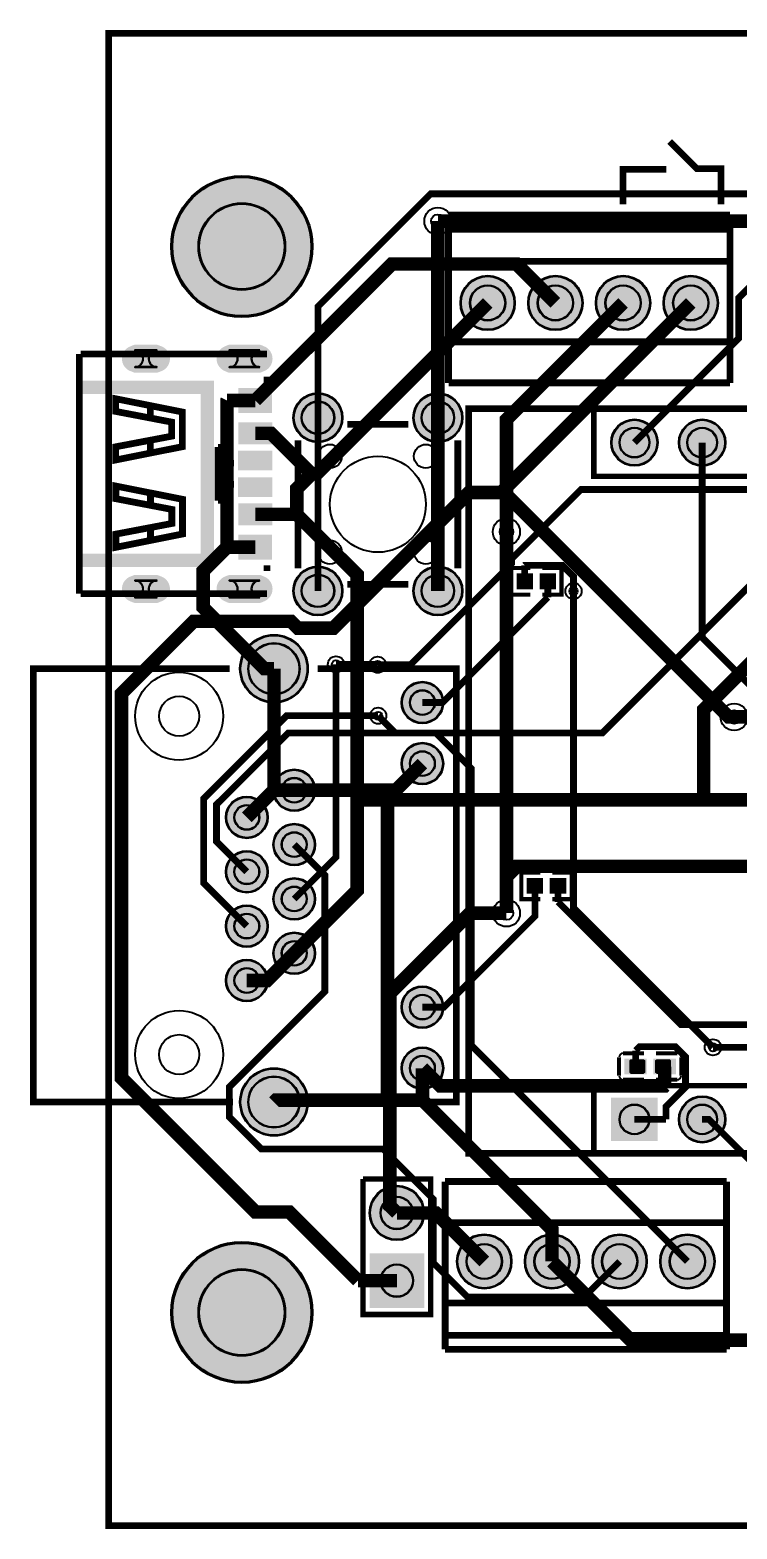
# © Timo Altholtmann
# Model space of a CAD drawing. Header units: millimetres. Extents: x -2.7 to 71.6, y -0.4 to 55.9.
# Drawn here: x -2.7 to 23.8, y -0.4 to 55.9 of the extents above; entities that cross this region are included whole.
import ezdxf

# ---------------------------------------------------------------- set-up
doc = ezdxf.new("R2010")
doc.units = ezdxf.units.MM
for name, color, linetype, true_color in [('BoardOutLine', 7, 'Continuous', 0xff00ff), ('BottomLayer', 7, 'Continuous', 0x0000ff), ('BottomSolderMaskLayer', 7, 'Continuous', 0xaa00ff), ('Document', 7, 'Continuous', 0xffffff), ('Hole', 7, 'Continuous', 0x222222), ('Multi-Layer', 7, 'Continuous', 0xc0c0c0), ('TopLayer', 7, 'Continuous', 0xff0000), ('TopPasteMaskLayer', 7, 'Continuous', 0x808080), ('TopSilkLayer', 7, 'Continuous', 0xffcc00), ('TopSolderMaskLayer', 7, 'Continuous', 0x800080)]:
    doc.layers.add(name, color=color, linetype=linetype, true_color=true_color)

msp = doc.modelspace()

# ---------------------------------------------------------------- hatches: boundary and pattern name
at = {"layer": 'BottomSolderMaskLayer'}
for points in [[(2.556, 47.747, 1), (7.858, 47.747, 1)], [(13.406, 45.631, 1), (15.456, 45.631, 1)], [(15.946, 45.631, 1), (17.996, 45.631, 1)], [(18.486, 45.631, 1), (20.536, 45.631, 1)], [(21.026, 45.631, 1), (23.076, 45.631, 1)], [(2.028, 44.063, -0.785398), (2.028, 43.012), (1.187, 43.012, -0.785398), (1.187, 44.063)], [(5.886, 44.063, -0.785398), (5.886, 43.012), (4.73, 43.012, -0.785398), (4.73, 44.063)], [(7.137, 41.325, 1), (8.988, 41.325, 1)], [(11.637, 41.325, 1), (13.488, 41.325, 1)], [(19.064, 40.391, 1), (20.814, 40.391, 1)], [(21.604, 40.391, 1), (23.354, 40.391, 1)], [(7.137, 34.825, 1), (8.988, 34.825, 1)], [(11.637, 34.825, 1), (13.488, 34.825, 1)], [(2.028, 35.423, -0.785398), (2.028, 34.372), (1.187, 34.372, -0.785398), (1.187, 35.423)], [(5.886, 35.423, -0.785398), (5.886, 34.372), (4.73, 34.372, -0.785398), (4.73, 35.423)], [(5.137, 31.904, 1), (7.687, 31.904, 1)], [(11.195, 30.634, 1), (12.769, 30.634, 1)], [(11.195, 28.344, 1), (12.769, 28.344, 1)], [(6.385, 27.344, 1), (7.959, 27.344, 1)], [(4.605, 26.324, 1), (6.179, 26.324, 1)], [(6.385, 25.305, 1), (7.959, 25.305, 1)], [(4.605, 24.284, 1), (6.179, 24.284, 1)], [(6.385, 23.264, 1), (7.959, 23.264, 1)], [(4.605, 22.244, 1), (6.179, 22.244, 1)], [(6.385, 21.225, 1), (7.959, 21.225, 1)], [(4.605, 20.204, 1), (6.179, 20.204, 1)], [(11.195, 19.204, 1), (12.769, 19.204, 1)], [(11.195, 16.914, 1), (12.769, 16.914, 1)], [(5.137, 15.644, 1), (7.687, 15.644, 1)], [(19.064, 15.804), (20.814, 15.804), (20.814, 14.178), (19.064, 14.178)], [(21.604, 14.991, 1), (23.354, 14.991, 1)], [(9.998, 11.481, 1), (12.049, 11.481, 1)], [(2.556, 7.747, 1), (7.858, 7.747, 1)], [(13.279, 9.661, 1), (15.329, 9.661, 1)], [(15.819, 9.661, 1), (17.869, 9.661, 1)], [(18.359, 9.661, 1), (20.409, 9.661, 1)], [(20.899, 9.661, 1), (22.949, 9.661, 1)], [(9.998, 7.915), (9.998, 9.966), (12.049, 9.966), (12.049, 7.915)]]:
    msp.add_hatch(color=256, dxfattribs=at).paths.add_polyline_path(points)
at = {"layer": 'Document'}
msp.add_hatch(color=256, dxfattribs=at).paths.add_polyline_path([(-0.842, 42.718), (4.158, 42.718), (4.158, 35.718), (-0.842, 35.718), (-0.842, 36.218), (3.658, 36.218), (3.658, 42.218), (-0.842, 42.218)])
at = {"layer": 'Multi-Layer'}
for points in [[(13.431, 45.631, 1), (15.431, 45.631, 1)], [(15.971, 45.631, 1), (17.971, 45.631, 1)], [(18.511, 45.631, 1), (20.511, 45.631, 1)], [(21.051, 45.631, 1), (23.051, 45.631, 1)], [(2.008, 44.037, -0.785398), (2.008, 43.037), (1.208, 43.037, -0.785398), (1.208, 44.037)], [(5.858, 44.037, -0.785398), (5.858, 43.037), (4.758, 43.037, -0.785398), (4.758, 44.037)], [(7.162, 41.325, 1), (8.962, 41.325, 1)], [(11.662, 41.325, 1), (13.462, 41.325, 1)], [(19.089, 40.391, 1), (20.789, 40.391, 1)], [(21.629, 40.391, 1), (23.329, 40.391, 1)], [(7.162, 34.825, 1), (8.962, 34.825, 1)], [(11.662, 34.825, 1), (13.462, 34.825, 1)], [(2.008, 35.398, -0.785398), (2.008, 34.398), (1.208, 34.398, -0.785398), (1.208, 35.398)], [(5.858, 35.398, -0.785398), (5.858, 34.398), (4.758, 34.398, -0.785398), (4.758, 35.398)], [(5.162, 31.904, 1), (7.662, 31.904, 1)], [(11.22, 30.634, 1), (12.744, 30.634, 1)], [(11.22, 28.344, 1), (12.744, 28.344, 1)], [(6.41, 27.344, 1), (7.934, 27.344, 1)], [(4.63, 26.324, 1), (6.154, 26.324, 1)], [(6.41, 25.305, 1), (7.934, 25.305, 1)], [(4.63, 24.284, 1), (6.154, 24.284, 1)], [(6.41, 23.264, 1), (7.934, 23.264, 1)], [(4.63, 22.244, 1), (6.154, 22.244, 1)], [(6.41, 21.225, 1), (7.934, 21.225, 1)], [(4.63, 20.204, 1), (6.154, 20.204, 1)], [(11.22, 19.204, 1), (12.744, 19.204, 1)], [(11.22, 16.914, 1), (12.744, 16.914, 1)], [(5.162, 15.644, 1), (7.662, 15.644, 1)], [(19.089, 15.779), (20.789, 15.779), (20.789, 14.204), (19.089, 14.204)], [(21.629, 14.991, 1), (23.329, 14.991, 1)], [(10.024, 11.481, 1), (12.024, 11.481, 1)], [(13.304, 9.661, 1), (15.304, 9.661, 1)], [(15.844, 9.661, 1), (17.844, 9.661, 1)], [(18.384, 9.661, 1), (20.384, 9.661, 1)], [(20.924, 9.661, 1), (22.924, 9.661, 1)], [(10.024, 7.941), (10.024, 9.941), (12.024, 9.941), (12.024, 7.941)]]:
    msp.add_hatch(color=256, dxfattribs=at).paths.add_polyline_path(points)
at = {"layer": 'TopLayer'}
for points in [[(6.308, 42.418), (6.308, 41.518), (5.108, 41.518), (5.108, 42.418)], [(6.308, 41.138), (6.308, 40.338), (5.108, 40.338), (5.108, 41.138)], [(6.308, 40.068), (6.308, 39.368), (5.108, 39.368), (5.108, 40.068)], [(6.308, 39.068), (6.308, 38.368), (5.108, 38.368), (5.108, 39.068)], [(6.308, 38.098), (6.308, 37.298), (5.108, 37.298), (5.108, 38.098)], [(6.308, 36.918), (6.308, 36.018), (5.108, 36.018), (5.108, 36.918)], [(16.106, 34.914), (16.106, 35.454), (15.54, 35.454), (15.54, 34.914)], [(16.406, 34.914), (16.406, 35.454), (16.972, 35.454), (16.972, 34.914)], [(16.487, 23.484), (16.487, 24.024), (15.921, 24.024), (15.921, 23.484)], [(16.787, 23.484), (16.787, 24.024), (17.353, 24.024), (17.353, 23.484)], [(20.377, 16.706), (20.377, 17.246), (19.587, 17.246), (19.587, 16.706)], [(20.677, 16.706), (20.677, 17.246), (21.467, 17.246), (21.467, 16.706)]]:
    msp.add_hatch(color=256, dxfattribs=at).paths.add_polyline_path(points)
at = {"layer": 'TopPasteMaskLayer'}
for points in [[(0.708, 43.55), (0.709, 43.575), (0.711, 43.6), (0.715, 43.624), (0.72, 43.649), (0.726, 43.673), (0.734, 43.697), (0.742, 43.72), (0.752, 43.743), (0.763, 43.766), (0.775, 43.788), (0.788, 43.809), (0.802, 43.829), (0.817, 43.849), (0.833, 43.868), (0.85, 43.887), (0.867, 43.904), (0.886, 43.921), (0.906, 43.936), (0.926, 43.951), (0.947, 43.964), (0.968, 43.977), (0.991, 43.988), (1.013, 43.998), (1.037, 44.007), (1.06, 44.015), (1.084, 44.022), (1.108, 44.028), (1.133, 44.032), (1.158, 44.035), (1.183, 44.037), (1.208, 44.038), (2.008, 44.038), (2.032, 44.037), (2.057, 44.035), (2.082, 44.032), (2.107, 44.028), (2.131, 44.022), (2.155, 44.015), (2.179, 44.007), (2.202, 43.998), (2.225, 43.988), (2.247, 43.977), (2.268, 43.964), (2.289, 43.951), (2.309, 43.936), (2.329, 43.921), (2.348, 43.904), (2.366, 43.887), (2.382, 43.868), (2.398, 43.849), (2.414, 43.829), (2.428, 43.809), (2.441, 43.788), (2.453, 43.766), (2.463, 43.743), (2.473, 43.72), (2.482, 43.697), (2.489, 43.673), (2.495, 43.649), (2.5, 43.624), (2.504, 43.6), (2.506, 43.575), (2.507, 43.55), (2.507, 43.525), (2.506, 43.5), (2.504, 43.475), (2.5, 43.451), (2.495, 43.426), (2.489, 43.402), (2.482, 43.378), (2.473, 43.355), (2.463, 43.332), (2.453, 43.309), (2.441, 43.288), (2.428, 43.266), (2.414, 43.246), (2.398, 43.226), (2.382, 43.207), (2.366, 43.188), (2.348, 43.171), (2.329, 43.155), (2.309, 43.139), (2.289, 43.124), (2.268, 43.111), (2.247, 43.098), (2.225, 43.087), (2.202, 43.077), (2.179, 43.068), (2.155, 43.06), (2.131, 43.053), (2.107, 43.047), (2.082, 43.043), (2.057, 43.04), (2.032, 43.038), (2.008, 43.038), (1.208, 43.038), (1.183, 43.038), (1.158, 43.04), (1.133, 43.043), (1.108, 43.047), (1.084, 43.053), (1.06, 43.06), (1.037, 43.068), (1.013, 43.077), (0.991, 43.087), (0.968, 43.098), (0.947, 43.111), (0.926, 43.124), (0.906, 43.139), (0.886, 43.155), (0.867, 43.171), (0.85, 43.188), (0.833, 43.207), (0.817, 43.226), (0.802, 43.246), (0.788, 43.266), (0.775, 43.288), (0.763, 43.309), (0.752, 43.332), (0.742, 43.355), (0.734, 43.378), (0.726, 43.402), (0.72, 43.426), (0.715, 43.451), (0.711, 43.475), (0.709, 43.5), (0.708, 43.525)], [(4.258, 43.55), (4.259, 43.575), (4.261, 43.6), (4.265, 43.624), (4.27, 43.649), (4.276, 43.673), (4.284, 43.697), (4.292, 43.72), (4.302, 43.743), (4.313, 43.766), (4.325, 43.788), (4.338, 43.809), (4.352, 43.829), (4.367, 43.849), (4.383, 43.868), (4.4, 43.887), (4.418, 43.904), (4.436, 43.921), (4.456, 43.936), (4.476, 43.951), (4.497, 43.964), (4.518, 43.977), (4.541, 43.988), (4.563, 43.998), (4.587, 44.007), (4.61, 44.015), (4.634, 44.022), (4.658, 44.028), (4.683, 44.032), (4.708, 44.035), (4.733, 44.037), (4.758, 44.038), (5.858, 44.038), (5.883, 44.037), (5.907, 44.035), (5.932, 44.032), (5.957, 44.028), (5.981, 44.022), (6.005, 44.015), (6.029, 44.007), (6.052, 43.998), (6.075, 43.988), (6.097, 43.977), (6.118, 43.964), (6.139, 43.951), (6.16, 43.936), (6.179, 43.921), (6.198, 43.904), (6.216, 43.887), (6.232, 43.868), (6.249, 43.849), (6.264, 43.829), (6.278, 43.809), (6.291, 43.788), (6.303, 43.766), (6.313, 43.743), (6.323, 43.72), (6.332, 43.697), (6.339, 43.673), (6.345, 43.649), (6.35, 43.624), (6.354, 43.6), (6.356, 43.575), (6.357, 43.55), (6.357, 43.525), (6.356, 43.5), (6.354, 43.475), (6.35, 43.451), (6.345, 43.426), (6.339, 43.402), (6.332, 43.378), (6.323, 43.355), (6.313, 43.332), (6.303, 43.309), (6.291, 43.288), (6.278, 43.266), (6.264, 43.246), (6.249, 43.226), (6.232, 43.207), (6.216, 43.188), (6.198, 43.171), (6.179, 43.155), (6.16, 43.139), (6.139, 43.124), (6.118, 43.111), (6.097, 43.098), (6.075, 43.087), (6.052, 43.077), (6.029, 43.068), (6.005, 43.06), (5.981, 43.053), (5.957, 43.047), (5.932, 43.043), (5.907, 43.04), (5.883, 43.038), (5.858, 43.038), (4.758, 43.038), (4.733, 43.038), (4.708, 43.04), (4.683, 43.043), (4.658, 43.047), (4.634, 43.053), (4.61, 43.06), (4.587, 43.068), (4.563, 43.077), (4.541, 43.087), (4.518, 43.098), (4.497, 43.111), (4.476, 43.124), (4.456, 43.139), (4.436, 43.155), (4.418, 43.171), (4.4, 43.188), (4.383, 43.207), (4.367, 43.226), (4.352, 43.246), (4.338, 43.266), (4.325, 43.288), (4.313, 43.309), (4.302, 43.332), (4.292, 43.355), (4.284, 43.378), (4.276, 43.402), (4.27, 43.426), (4.265, 43.451), (4.261, 43.475), (4.259, 43.5), (4.258, 43.525)], [(6.308, 42.418), (6.308, 41.518), (5.108, 41.518), (5.108, 42.418)], [(6.308, 41.138), (6.308, 40.338), (5.108, 40.338), (5.108, 41.138)], [(6.308, 40.068), (6.308, 39.368), (5.108, 39.368), (5.108, 40.068)], [(6.308, 39.068), (6.308, 38.368), (5.108, 38.368), (5.108, 39.068)], [(6.308, 38.098), (6.308, 37.298), (5.108, 37.298), (5.108, 38.098)], [(6.308, 36.918), (6.308, 36.018), (5.108, 36.018), (5.108, 36.918)], [(16.121, 34.954), (16.121, 35.414), (16.081, 35.454), (15.58, 35.454), (15.54, 35.414), (15.54, 34.954), (15.58, 34.914), (16.081, 34.914)], [(16.391, 34.954), (16.391, 35.414), (16.431, 35.454), (16.932, 35.454), (16.972, 35.414), (16.972, 34.954), (16.932, 34.914), (16.431, 34.914)], [(0.708, 34.91), (0.709, 34.935), (0.711, 34.96), (0.715, 34.985), (0.72, 35.009), (0.726, 35.033), (0.734, 35.057), (0.742, 35.08), (0.752, 35.103), (0.763, 35.126), (0.775, 35.148), (0.788, 35.169), (0.802, 35.19), (0.817, 35.209), (0.833, 35.229), (0.85, 35.247), (0.867, 35.264), (0.886, 35.281), (0.906, 35.296), (0.926, 35.311), (0.947, 35.324), (0.968, 35.337), (0.991, 35.348), (1.013, 35.358), (1.037, 35.368), (1.06, 35.376), (1.084, 35.382), (1.108, 35.388), (1.133, 35.392), (1.158, 35.395), (1.183, 35.397), (1.208, 35.398), (2.008, 35.398), (2.032, 35.397), (2.057, 35.395), (2.082, 35.392), (2.107, 35.388), (2.131, 35.382), (2.155, 35.376), (2.179, 35.368), (2.202, 35.358), (2.225, 35.348), (2.247, 35.337), (2.268, 35.324), (2.289, 35.311), (2.309, 35.296), (2.329, 35.281), (2.348, 35.264), (2.366, 35.247), (2.382, 35.229), (2.398, 35.209), (2.414, 35.19), (2.428, 35.169), (2.441, 35.148), (2.453, 35.126), (2.463, 35.103), (2.473, 35.08), (2.482, 35.057), (2.489, 35.033), (2.495, 35.009), (2.5, 34.985), (2.504, 34.96), (2.506, 34.935), (2.507, 34.91), (2.507, 34.885), (2.506, 34.86), (2.504, 34.836), (2.5, 34.811), (2.495, 34.786), (2.489, 34.762), (2.482, 34.739), (2.473, 34.715), (2.463, 34.692), (2.453, 34.67), (2.441, 34.648), (2.428, 34.626), (2.414, 34.606), (2.398, 34.586), (2.382, 34.567), (2.366, 34.549), (2.348, 34.531), (2.329, 34.515), (2.309, 34.499), (2.289, 34.485), (2.268, 34.471), (2.247, 34.459), (2.225, 34.447), (2.202, 34.437), (2.179, 34.428), (2.155, 34.42), (2.131, 34.413), (2.107, 34.408), (2.082, 34.403), (2.057, 34.4), (2.032, 34.398), (2.008, 34.398), (1.208, 34.398), (1.183, 34.398), (1.158, 34.4), (1.133, 34.403), (1.108, 34.408), (1.084, 34.413), (1.06, 34.42), (1.037, 34.428), (1.013, 34.437), (0.991, 34.447), (0.968, 34.459), (0.947, 34.471), (0.926, 34.485), (0.906, 34.499), (0.886, 34.515), (0.867, 34.531), (0.85, 34.549), (0.833, 34.567), (0.817, 34.586), (0.802, 34.606), (0.788, 34.626), (0.775, 34.648), (0.763, 34.67), (0.752, 34.692), (0.742, 34.715), (0.734, 34.739), (0.726, 34.762), (0.72, 34.786), (0.715, 34.811), (0.711, 34.836), (0.709, 34.86), (0.708, 34.885)], [(4.258, 34.91), (4.259, 34.935), (4.261, 34.96), (4.265, 34.985), (4.27, 35.009), (4.276, 35.033), (4.284, 35.057), (4.292, 35.08), (4.302, 35.103), (4.313, 35.126), (4.325, 35.148), (4.338, 35.169), (4.352, 35.19), (4.367, 35.209), (4.383, 35.229), (4.4, 35.247), (4.418, 35.264), (4.436, 35.281), (4.456, 35.296), (4.476, 35.311), (4.497, 35.324), (4.518, 35.337), (4.541, 35.348), (4.563, 35.358), (4.587, 35.368), (4.61, 35.376), (4.634, 35.382), (4.658, 35.388), (4.683, 35.392), (4.708, 35.395), (4.733, 35.397), (4.758, 35.398), (5.858, 35.398), (5.883, 35.397), (5.907, 35.395), (5.932, 35.392), (5.957, 35.388), (5.981, 35.382), (6.005, 35.376), (6.029, 35.368), (6.052, 35.358), (6.075, 35.348), (6.097, 35.337), (6.118, 35.324), (6.139, 35.311), (6.16, 35.296), (6.179, 35.281), (6.198, 35.264), (6.216, 35.247), (6.232, 35.229), (6.249, 35.209), (6.264, 35.19), (6.278, 35.169), (6.291, 35.148), (6.303, 35.126), (6.313, 35.103), (6.323, 35.08), (6.332, 35.057), (6.339, 35.033), (6.345, 35.009), (6.35, 34.985), (6.354, 34.96), (6.356, 34.935), (6.357, 34.91), (6.357, 34.885), (6.356, 34.86), (6.354, 34.836), (6.35, 34.811), (6.345, 34.787), (6.339, 34.762), (6.332, 34.739), (6.323, 34.715), (6.313, 34.692), (6.303, 34.67), (6.291, 34.648), (6.278, 34.626), (6.264, 34.606), (6.249, 34.586), (6.232, 34.567), (6.216, 34.549), (6.198, 34.531), (6.179, 34.515), (6.16, 34.499), (6.139, 34.485), (6.118, 34.471), (6.097, 34.459), (6.075, 34.447), (6.052, 34.437), (6.029, 34.428), (6.005, 34.42), (5.981, 34.413), (5.957, 34.408), (5.932, 34.403), (5.907, 34.4), (5.883, 34.398), (5.858, 34.398), (4.758, 34.398), (4.733, 34.398), (4.708, 34.4), (4.683, 34.403), (4.658, 34.408), (4.634, 34.413), (4.61, 34.42), (4.587, 34.428), (4.563, 34.437), (4.541, 34.447), (4.518, 34.459), (4.497, 34.471), (4.476, 34.485), (4.456, 34.499), (4.436, 34.515), (4.418, 34.531), (4.4, 34.549), (4.383, 34.567), (4.367, 34.586), (4.352, 34.606), (4.338, 34.626), (4.325, 34.648), (4.313, 34.67), (4.302, 34.692), (4.292, 34.715), (4.284, 34.739), (4.276, 34.762), (4.27, 34.787), (4.265, 34.811), (4.261, 34.836), (4.259, 34.86), (4.258, 34.885)], [(16.502, 23.524), (16.502, 23.984), (16.462, 24.024), (15.961, 24.024), (15.921, 23.984), (15.921, 23.524), (15.961, 23.484), (16.462, 23.484)], [(16.772, 23.524), (16.772, 23.984), (16.812, 24.024), (17.313, 24.024), (17.353, 23.984), (17.353, 23.524), (17.313, 23.484), (16.812, 23.484)], [(20.347, 17.201), (20.347, 16.751), (20.277, 16.701), (19.797, 16.701), (19.747, 16.751), (19.747, 17.201), (19.797, 17.251), (20.277, 17.251)], [(21.307, 17.201), (21.307, 16.751), (21.257, 16.701), (20.777, 16.701), (20.707, 16.751), (20.707, 17.201), (20.777, 17.251), (21.257, 17.251)]]:
    msp.add_hatch(color=256, dxfattribs=at).paths.add_polyline_path(points)
at = {"layer": 'TopSolderMaskLayer'}
for points in [[(2.556, 47.747, 1), (7.858, 47.747, 1)], [(13.406, 45.631, 1), (15.456, 45.631, 1)], [(15.946, 45.631, 1), (17.996, 45.631, 1)], [(18.486, 45.631, 1), (20.536, 45.631, 1)], [(21.026, 45.631, 1), (23.076, 45.631, 1)], [(2.028, 44.063, -0.785398), (2.028, 43.012), (1.187, 43.012, -0.785398), (1.187, 44.063)], [(5.886, 44.063, -0.785398), (5.886, 43.012), (4.73, 43.012, -0.785398), (4.73, 44.063)], [(6.341, 42.437), (6.341, 41.499), (5.074, 41.499), (5.074, 42.437)], [(7.137, 41.325, 1), (8.988, 41.325, 1)], [(11.637, 41.325, 1), (13.488, 41.325, 1)], [(6.346, 41.155), (6.346, 40.321), (5.069, 40.321), (5.069, 41.155)], [(19.064, 40.391, 1), (20.814, 40.391, 1)], [(21.604, 40.391, 1), (23.354, 40.391, 1)], [(6.351, 40.083), (6.351, 39.353), (5.064, 39.353), (5.064, 40.083)], [(6.351, 39.083), (6.351, 38.353), (5.064, 38.353), (5.064, 39.083)], [(6.346, 38.115), (6.346, 37.281), (5.069, 37.281), (5.069, 38.115)], [(6.341, 36.937), (6.341, 35.999), (5.074, 35.999), (5.074, 36.937)], [(7.137, 34.825, 1), (8.988, 34.825, 1)], [(11.637, 34.825, 1), (13.488, 34.825, 1)], [(16.131, 34.889), (16.131, 35.48), (15.515, 35.48), (15.515, 34.889)], [(16.381, 34.889), (16.381, 35.48), (16.997, 35.48), (16.997, 34.889)], [(2.028, 35.423, -0.785398), (2.028, 34.372), (1.187, 34.372, -0.785398), (1.187, 35.423)], [(5.886, 35.423, -0.785398), (5.886, 34.372), (4.73, 34.372, -0.785398), (4.73, 35.423)], [(5.137, 31.904, 1), (7.687, 31.904, 1)], [(11.195, 30.634, 1), (12.769, 30.634, 1)], [(11.195, 28.344, 1), (12.769, 28.344, 1)], [(6.385, 27.344, 1), (7.959, 27.344, 1)], [(4.605, 26.324, 1), (6.179, 26.324, 1)], [(6.385, 25.305, 1), (7.959, 25.305, 1)], [(4.605, 24.284, 1), (6.179, 24.284, 1)], [(6.385, 23.264, 1), (7.959, 23.264, 1)], [(16.512, 23.459), (16.512, 24.05), (15.896, 24.05), (15.896, 23.459)], [(16.762, 23.459), (16.762, 24.05), (17.378, 24.05), (17.378, 23.459)], [(4.605, 22.244, 1), (6.179, 22.244, 1)], [(6.385, 21.225, 1), (7.959, 21.225, 1)], [(4.605, 20.204, 1), (6.179, 20.204, 1)], [(11.195, 19.204, 1), (12.769, 19.204, 1)], [(11.195, 16.914, 1), (12.769, 16.914, 1)], [(5.137, 15.644, 1), (7.687, 15.644, 1)], [(20.402, 16.681), (20.402, 17.272), (19.562, 17.272), (19.562, 16.681)], [(20.652, 16.681), (20.652, 17.272), (21.493, 17.272), (21.493, 16.681)], [(19.064, 15.804), (20.814, 15.804), (20.814, 14.178), (19.064, 14.178)], [(21.604, 14.991, 1), (23.354, 14.991, 1)], [(9.998, 11.481, 1), (12.049, 11.481, 1)], [(2.556, 7.747, 1), (7.858, 7.747, 1)], [(13.279, 9.661, 1), (15.329, 9.661, 1)], [(15.819, 9.661, 1), (17.869, 9.661, 1)], [(18.359, 9.661, 1), (20.409, 9.661, 1)], [(20.899, 9.661, 1), (22.949, 9.661, 1)], [(9.998, 7.915), (9.998, 9.966), (12.049, 9.966), (12.049, 7.915)]]:
    msp.add_hatch(color=256, dxfattribs=at).paths.add_polyline_path(points)

# ---------------------------------------------------------------- linework, layer by layer
at = {"layer": 'BoardOutLine', "const_width": 0.254}
msp.add_lwpolyline([(0.207, 55.747), (0.207, -0.253), (65.207, -0.253), (65.207, 55.747), (0.207, 55.747)], close=True, dxfattribs=at)
at = {"layer": 'BottomLayer'}
for points, const_width in [([(47.879, 40.391), (46.245, 42.025), (46.245, 45.764), (42.284, 49.725), (12.293, 49.725), (8.062, 45.494), (8.062, 41.325)], 0.254), ([(12.562, 41.325), (12.562, 48.701)], 0.508), ([(22.051, 45.631), (15.052, 38.632), (15.052, 38.517)], 0.508), ([(8.062, 34.825), (8.062, 41.325)], 0.254), ([(22.479, 40.391), (22.479, 33.079), (38.989, 16.569), (38.989, 14.432), (40.108, 13.313), (42.674, 13.313), (45.838, 10.149), (45.838, 6.822), (47.404, 5.256), (51.586, 5.256), (53.036, 6.706)], 0.254), ([(15.052, 38.517), (13.728, 38.517), (8.636, 33.425), (7.308, 33.425), (7.052, 33.681), (3.399, 33.681), (0.691, 30.973), (0.691, 16.544), (5.719, 11.517), (6.99, 11.517), (9.566, 8.941)], 0.508), ([(15.052, 38.517), (23.473, 30.095), (23.678, 30.095)], 0.508), ([(15.135, 22.733), (15.135, 37.043)], 0.508), ([(22.883, 17.696), (17.652, 22.927), (17.652, 34.815)], 0.254), ([(8.739, 32.067), (10.287, 32.067), (10.302, 32.052)], 0.254), ([(5.392, 22.244), (3.776, 23.86), (3.776, 27.032), (6.883, 30.139), (10.32, 30.139)], 0.254), ([(5.392, 24.285), (4.254, 25.422), (4.254, 26.803), (6.941, 29.489), (12.49, 29.489), (13.815, 28.164), (13.815, 17.77), (21.924, 9.661)], 0.254), ([(10.674, 27.344), (10.982, 27.344), (11.982, 28.344)], 0.508), ([(7.172, 27.344), (10.674, 27.344)], 0.508), ([(10.674, 15.715), (10.674, 27.344)], 0.508), ([(19.384, 9.661), (18.043, 8.32), (13.682, 8.32), (12.387, 9.615), (12.387, 12.004), (10.509, 13.882), (5.935, 13.882), (4.735, 15.082), (4.735, 16.204), (8.32, 19.789), (8.32, 24.157), (7.172, 25.305)], 0.254), ([(11.982, 15.715), (11.982, 16.914)], 0.508), ([(10.674, 15.715), (6.483, 15.715), (6.412, 15.644)], 0.508), ([(11.982, 15.715), (10.674, 15.715)], 0.508), ([(16.844, 9.661), (16.844, 10.853), (11.982, 15.715)], 0.508), ([(28.062, 9.661), (22.732, 14.991), (22.479, 14.991)], 0.254), ([(11.024, 8.941), (9.566, 8.941)], 0.508)]:
    msp.add_lwpolyline(points, dxfattribs=dict(at, const_width=const_width))
at = {"layer": 'BottomSolderMaskLayer'}
for points in [[(2.028, 43.853), (1.187, 43.853)], [(5.886, 43.853), (4.73, 43.853)], [(2.028, 43.222), (1.187, 43.222)], [(5.886, 43.222), (4.73, 43.222)], [(2.028, 35.213), (1.187, 35.213)], [(5.886, 35.213), (4.73, 35.213)], [(2.028, 34.583), (1.187, 34.583)], [(5.886, 34.583), (4.73, 34.583)]]:
    msp.add_lwpolyline(points, close=True, dxfattribs=at)
for centre, radius in [((5.207, 47.747), 2.651), ((5.206, 47.747), 1.631), ((14.431, 45.631), 1.025), ((14.431, 45.631), 0.667), ((16.971, 45.631), 1.025), ((16.971, 45.631), 0.667), ((19.511, 45.631), 1.025), ((19.511, 45.631), 0.667), ((22.051, 45.631), 1.025), ((22.051, 45.631), 0.667), ((8.062, 41.325), 0.925), ((12.562, 41.325), 0.925), ((8.062, 41.325), 0.617), ((12.562, 41.325), 0.617), ((19.939, 40.391), 0.875), ((22.479, 40.391), 0.875), ((19.939, 40.391), 0.566), ((22.479, 40.391), 0.566), ((8.062, 34.825), 0.925), ((8.062, 34.825), 0.617), ((12.562, 34.825), 0.925), ((12.562, 34.825), 0.617), ((6.412, 31.904), 1.275), ((6.412, 31.904), 0.969), ((11.982, 30.634), 0.787), ((11.982, 30.634), 0.472), ((11.982, 28.344), 0.787), ((11.982, 28.344), 0.472), ((7.172, 27.344), 0.787), ((7.172, 27.344), 0.472), ((5.392, 26.324), 0.787), ((5.392, 26.324), 0.472), ((7.172, 25.305), 0.787), ((7.172, 25.304), 0.472), ((5.392, 24.284), 0.787), ((5.392, 24.284), 0.472), ((7.172, 23.264), 0.787), ((7.172, 23.264), 0.472), ((5.392, 22.244), 0.787), ((5.392, 22.244), 0.472), ((7.172, 21.225), 0.787), ((7.172, 21.224), 0.472), ((5.392, 20.204), 0.787), ((5.392, 20.204), 0.472), ((11.982, 19.204), 0.787), ((11.982, 19.204), 0.472), ((11.982, 16.914), 0.787), ((6.412, 15.644), 1.275), ((11.982, 16.914), 0.472), ((6.412, 15.644), 0.969), ((22.479, 14.991), 0.875), ((19.939, 14.991), 0.566), ((22.479, 14.991), 0.566), ((11.024, 11.481), 1.025), ((11.024, 11.481), 0.615), ((5.207, 7.747), 2.651), ((14.304, 9.661), 1.025), ((14.304, 9.661), 0.667), ((16.844, 9.661), 1.025), ((16.844, 9.661), 0.667), ((19.384, 9.661), 1.025), ((19.384, 9.661), 0.667), ((21.924, 9.661), 1.025), ((21.924, 9.661), 0.667), ((5.206, 7.747), 1.631), ((11.024, 8.941), 0.615)]:
    msp.add_circle(centre, radius, dxfattribs=at)
for centre, start, end in [((1.187, 43.538), 270, 450), ((2.028, 43.538), 450, 270), ((4.73, 43.538), 270, 450), ((5.886, 43.538), 450, 270), ((1.187, 34.898), 270, 450), ((2.028, 34.898), 450, 270), ((4.73, 34.898), 270, 450), ((5.886, 34.898), 450, 270)]:
    msp.add_arc(centre, 0.315, start, end, dxfattribs=at)
at = {"layer": 'Document'}
for centre in [(2.852, 30.124), (2.852, 17.424)]:
    msp.add_circle(centre, 0.75, dxfattribs=at)
at = {"layer": 'Hole'}
for centre, radius in [((12.562, 48.701), 0.254), ((15.135, 37.043), 0.254), ((17.652, 34.815), 0.153), ((8.739, 32.067), 0.153), ((10.302, 32.052), 0.153), ((10.32, 30.139), 0.153), ((23.678, 30.095), 0.254), ((15.135, 22.733), 0.254), ((22.883, 17.696), 0.153)]:
    msp.add_circle(centre, radius, dxfattribs=at)
at = {"layer": 'Multi-Layer'}
for points in [[(2.008, 43.838), (1.208, 43.838)], [(5.858, 43.838), (4.758, 43.838)], [(2.008, 43.238), (1.208, 43.238)], [(5.858, 43.238), (4.758, 43.238)], [(2.008, 35.198), (1.208, 35.198)], [(5.858, 35.198), (4.758, 35.198)], [(2.008, 34.598), (1.208, 34.598)], [(5.858, 34.598), (4.758, 34.598)]]:
    msp.add_lwpolyline(points, close=True, dxfattribs=at)
for centre, radius in [((5.207, 47.747), 2.6), ((5.206, 47.747), 1.6), ((12.562, 48.701), 0.508), ((14.431, 45.631), 1), ((14.431, 45.631), 0.65), ((16.971, 45.631), 1), ((16.971, 45.631), 0.65), ((19.511, 45.631), 1), ((19.511, 45.631), 0.65), ((22.051, 45.631), 1), ((22.051, 45.631), 0.65), ((8.062, 41.325), 0.9), ((12.562, 41.325), 0.9), ((8.062, 41.325), 0.6), ((12.562, 41.325), 0.6), ((19.939, 40.391), 0.85), ((22.479, 40.391), 0.85), ((19.939, 40.391), 0.55), ((22.479, 40.391), 0.55), ((15.135, 37.043), 0.508), ((8.062, 34.825), 0.9), ((12.562, 34.825), 0.9), ((8.062, 34.825), 0.6), ((12.562, 34.825), 0.6), ((17.652, 34.815), 0.305), ((6.412, 31.904), 1.25), ((6.412, 31.904), 0.95), ((8.739, 32.067), 0.305), ((10.302, 32.052), 0.305), ((2.852, 30.124), 1.65), ((11.982, 30.634), 0.762), ((11.982, 30.634), 0.457), ((10.32, 30.139), 0.305), ((23.678, 30.095), 0.508), ((11.982, 28.344), 0.762), ((11.982, 28.344), 0.457), ((7.172, 27.344), 0.762), ((7.172, 27.344), 0.457), ((5.392, 26.324), 0.762), ((5.392, 26.324), 0.457), ((7.172, 25.305), 0.762), ((7.172, 25.304), 0.457), ((5.392, 24.284), 0.762), ((5.392, 24.284), 0.457), ((7.172, 23.264), 0.762), ((7.172, 23.264), 0.457), ((15.135, 22.733), 0.508), ((5.392, 22.244), 0.762), ((5.392, 22.244), 0.457), ((7.172, 21.225), 0.762), ((7.172, 21.224), 0.457), ((5.392, 20.204), 0.762), ((5.392, 20.204), 0.457), ((11.982, 19.204), 0.762), ((11.982, 19.204), 0.457), ((2.852, 17.424), 1.65), ((11.982, 16.914), 0.762), ((22.883, 17.696), 0.305), ((6.412, 15.644), 1.25), ((11.982, 16.914), 0.457), ((6.412, 15.644), 0.95), ((22.479, 14.991), 0.85), ((19.939, 14.991), 0.55), ((22.479, 14.991), 0.55), ((11.024, 11.481), 1), ((11.024, 11.481), 0.6), ((5.207, 7.747), 2.6), ((14.304, 9.661), 1), ((14.304, 9.661), 0.65), ((16.844, 9.661), 1), ((16.844, 9.661), 0.65), ((19.384, 9.661), 1), ((19.384, 9.661), 0.65), ((21.924, 9.661), 1), ((21.924, 9.661), 0.65), ((5.206, 7.747), 1.6), ((11.024, 8.941), 0.6)]:
    msp.add_circle(centre, radius, dxfattribs=at)
for centre, start, end in [((1.208, 43.538), 270, 450), ((2.008, 43.538), 450, 270), ((4.758, 43.538), 270, 450), ((5.858, 43.538), 450, 270), ((1.208, 34.898), 270, 450), ((2.008, 34.898), 450, 270), ((4.758, 34.898), 270, 450), ((5.858, 34.898), 450, 270)]:
    msp.add_arc(centre, 0.3, start, end, dxfattribs=at)
at = {"layer": 'TopLayer'}
for points, const_width in [([(53.124, 45.678), (50.101, 48.701), (12.562, 48.701)], 0.508), ([(16.971, 45.631), (15.512, 47.09), (10.83, 47.09), (5.708, 41.968)], 0.508), ([(36.825, 45.678), (35.478, 47.025), (25.054, 47.025), (23.853, 45.824), (23.853, 44.305), (19.939, 40.391)], 0.254), ([(14.431, 45.631), (8.015, 39.215), (7.825, 39.215)], 0.508), ([(19.511, 45.631), (15.135, 41.255), (15.135, 37.043)], 0.508), ([(4.65, 41.968), (4.649, 41.966), (4.649, 36.469), (4.65, 36.468)], 0.508), ([(5.708, 41.968), (4.65, 41.968)], 0.508), ([(12.562, 34.825), (12.562, 41.325)], 0.508), ([(7.825, 39.215), (6.303, 40.738), (5.708, 40.738)], 0.508), ([(10.302, 32.052), (11.531, 32.052), (15.332, 35.853), (15.332, 36.029), (17.933, 38.629), (38.497, 38.629), (40.259, 40.391)], 0.254), ([(42.799, 40.391), (40.322, 37.914), (27.157, 37.914), (18.732, 29.489), (10.969, 29.489), (10.32, 30.139)], 0.254), ([(7.266, 37.698), (7.266, 38.656), (7.825, 39.215)], 0.508), ([(7.266, 37.698), (5.708, 37.698)], 0.508), ([(9.536, 26.987), (9.536, 35.429), (7.266, 37.698)], 0.508), ([(6.412, 31.905), (6.054, 31.905), (3.757, 34.201), (3.757, 35.575), (4.65, 36.468)], 0.508), ([(5.708, 36.468), (4.65, 36.468)], 0.508), ([(15.823, 35.785), (15.824, 35.786), (17.23, 35.786), (17.652, 35.364), (17.652, 34.815)], 0.254), ([(15.823, 35.184), (15.823, 35.785)], 0.254), ([(16.689, 35.184), (16.689, 34.584)], 0.254), ([(11.982, 30.635), (12.74, 30.635), (16.689, 34.584)], 0.254), ([(22.536, 26.987), (22.536, 30.365), (26.527, 34.356), (45.872, 34.356)], 0.508), ([(6.412, 27.344), (6.412, 31.905)], 0.508), ([(7.172, 23.264), (8.739, 24.831), (8.739, 32.067)], 0.254), ([(44.415, 29.957), (44.277, 30.095), (23.678, 30.095)], 0.508), ([(5.392, 26.324), (6.412, 27.344)], 0.508), ([(6.412, 27.344), (7.172, 27.344)], 0.508), ([(7.172, 21.225), (9.536, 23.588), (9.536, 26.987)], 0.508), ([(9.536, 26.987), (22.536, 26.987)], 0.508), ([(22.536, 26.987), (44.386, 26.987), (50.022, 21.35), (50.246, 21.35)], 0.508), ([(15.135, 22.733), (15.135, 24.1), (15.522, 24.487), (39.355, 24.487), (42.24, 21.602)], 0.508), ([(16.204, 23.754), (16.204, 23.154)], 0.254), ([(17.07, 23.754), (17.07, 23.154)], 0.254), ([(11.982, 19.204), (12.794, 19.204), (16.204, 22.615), (16.204, 23.154)], 0.254), ([(50.419, 14.991), (46.861, 18.549), (21.675, 18.549), (17.07, 23.154)], 0.254), ([(11.024, 11.481), (10.759, 11.745), (10.759, 19.724), (13.768, 22.733), (15.135, 22.733)], 0.508), ([(5.392, 20.204), (6.152, 20.204), (7.172, 21.225)], 0.508), ([(21.12, 14.991), (21.12, 15.468), (21.853, 16.201), (21.853, 17.343), (21.475, 17.72), (20.126, 17.72), (19.982, 17.577)], 0.254), ([(19.982, 16.976), (19.982, 17.577)], 0.254), ([(47.879, 14.991), (45.174, 17.696), (22.883, 17.696)], 0.254), ([(11.982, 16.914), (12.649, 16.248), (21.071, 16.248), (21.072, 16.249)], 0.508), ([(21.072, 16.976), (21.072, 16.249)], 0.508), ([(19.939, 14.991), (21.12, 14.991)], 0.254), ([(14.304, 9.661), (12.484, 11.481), (11.024, 11.481)], 0.508), ([(47.956, 6.706), (19.799, 6.706), (16.844, 9.661)], 0.508)]:
    msp.add_lwpolyline(points, dxfattribs=dict(at, const_width=const_width))
at = {"layer": 'TopSilkLayer'}
for points, const_width in [([(23.19, 49.327), (23.19, 50.673), (22.403, 50.673), (22.276, 50.673), (21.26, 51.689)], 0.254), ([(21.133, 50.648), (19.507, 50.648), (19.507, 49.327)], 0.254), ([(12.961, 42.631), (12.961, 48.931)], 0.254), ([(23.521, 48.931), (12.961, 48.931)], 0.254), ([(23.521, 42.631), (23.521, 48.931)], 0.254), ([(23.521, 48.401), (12.961, 48.401)], 0.254), ([(23.521, 47.193), (12.961, 47.193)], 0.254), ([(23.521, 44.173), (12.961, 44.173)], 0.254), ([(-0.892, 43.718), (-0.892, 34.718)], 0.25), ([(6.148, 43.718), (-0.842, 43.718)], 0.25), ([(6.148, 42.869), (6.148, 42.647)], 0.25), ([(23.521, 42.631), (12.961, 42.631)], 0.254), ([(1.775, 41.736), (1.775, 41.337)], 0.254), ([(54.864, 39.121), (57.023, 39.121), (57.023, 41.661), (18.415, 41.661), (18.415, 39.121), (18.669, 39.121)], 0.203), ([(9.166, 41.075), (11.459, 41.075)], 0.254), ([(1.775, 40.436), (1.775, 40.036)], 0.254), ([(7.312, 35.671), (7.312, 40.479)], 0.254), ([(13.312, 40.479), (13.312, 35.671)], 0.254), ([(4.308, 40.228), (4.308, 38.208)], 0.25), ([(4.308, 40.218), (4.708, 40.218), (4.708, 39.618)], 0.25), ([(4.708, 39.618), (4.908, 39.618)], 0.25), ([(4.308, 38.218), (4.708, 38.218), (4.708, 38.818), (4.908, 38.818)], 0.25), ([(18.669, 39.121), (54.864, 39.121)], 0.203), ([(1.78, 38.459), (1.78, 38.06)], 0.254), ([(1.78, 37.159), (1.78, 36.759)], 0.254), ([(6.148, 35.789), (6.148, 35.567)], 0.25), ([(16.03, 34.686), (15.312, 34.686), (15.312, 35.683), (16.03, 35.683)], 0.152), ([(16.482, 34.686), (17.2, 34.686), (17.2, 35.683), (16.482, 35.683)], 0.152), ([(11.459, 35.075), (9.166, 35.075)], 0.254), ([(6.148, 34.718), (-0.842, 34.718)], 0.25), ([(4.75, 31.903), (-2.616, 31.903), (-2.616, 15.646), (4.877, 15.646)], 0.254), ([(8.052, 15.644), (13.259, 15.644), (13.259, 31.904), (8.052, 31.904)], 0.254), ([(16.411, 23.256), (15.693, 23.256), (15.693, 24.253), (16.411, 24.253)], 0.152), ([(16.863, 23.256), (17.581, 23.256), (17.581, 24.253), (16.863, 24.253)], 0.152), ([(19.511, 17.475), (20.301, 17.475)], 0.152), ([(21.543, 17.475), (20.753, 17.475)], 0.152), ([(19.358, 16.63), (19.358, 17.322)], 0.152), ([(21.696, 16.63), (21.696, 17.322)], 0.152), ([(20.574, 16.261), (18.415, 16.261), (18.415, 13.721), (57.023, 13.721), (57.023, 16.261), (56.769, 16.261)], 0.203), ([(20.301, 16.478), (19.511, 16.478)], 0.152), ([(56.769, 16.261), (20.574, 16.261)], 0.203), ([(20.753, 16.478), (21.543, 16.478)], 0.152), ([(9.754, 12.751), (12.294, 12.751), (12.294, 7.671), (9.754, 7.671), (9.754, 9.576)], 0.203), ([(9.754, 12.751), (9.754, 9.576)], 0.203), ([(12.834, 12.661), (23.394, 12.661)], 0.254), ([(12.834, 12.661), (12.834, 6.361)], 0.254), ([(23.394, 12.661), (23.394, 6.361)], 0.254), ([(12.834, 11.119), (23.394, 11.119)], 0.254), ([(12.834, 8.099), (23.394, 8.099)], 0.254), ([(12.834, 6.891), (23.394, 6.891)], 0.254), ([(12.834, 6.361), (23.394, 6.361)], 0.254)]:
    msp.add_lwpolyline(points, dxfattribs=dict(at, const_width=const_width))
at = {"layer": 'TopSilkLayer', "const_width": 0.254}
for points in [[(0.474, 42.035), (2.976, 41.538), (2.976, 40.237), (0.474, 39.737), (0.474, 40.232), (2.575, 40.631), (2.575, 41.159), (0.474, 41.56), (0.474, 42.035)], [(13.716, 41.661), (65.278, 41.661), (65.278, 13.721), (13.716, 13.721), (13.716, 41.661)], [(0.479, 38.759), (2.981, 38.261), (2.981, 36.96), (0.479, 36.46), (0.479, 36.955), (2.58, 37.354), (2.58, 37.882), (0.479, 38.284), (0.479, 38.759)]]:
    msp.add_lwpolyline(points, close=True, dxfattribs=at)
at = {"layer": 'TopSilkLayer'}
for centre, radius in [((8.512, 39.875), 0.447), ((12.113, 39.875), 0.447), ((10.312, 38.075), 1.8), ((8.512, 36.275), 0.447), ((12.112, 36.275), 0.447)]:
    msp.add_circle(centre, radius, dxfattribs=at)
for centre, start, end in [((19.511, 17.322), 90, 180), ((21.543, 17.322), 0, 90), ((19.511, 16.63), 180, 270), ((21.543, 16.63), 270, 0)]:
    msp.add_arc(centre, 0.152, start, end, dxfattribs=at)
at = {"layer": 'TopSolderMaskLayer'}
for points in [[(2.028, 43.853), (1.187, 43.853)], [(5.886, 43.853), (4.73, 43.853)], [(2.028, 43.222), (1.187, 43.222)], [(5.886, 43.222), (4.73, 43.222)], [(2.028, 35.213), (1.187, 35.213)], [(5.886, 35.213), (4.73, 35.213)], [(2.028, 34.583), (1.187, 34.583)], [(5.886, 34.583), (4.73, 34.583)]]:
    msp.add_lwpolyline(points, close=True, dxfattribs=at)
for centre, radius in [((5.207, 47.747), 2.651), ((5.206, 47.747), 1.631), ((14.431, 45.631), 1.025), ((14.431, 45.631), 0.667), ((16.971, 45.631), 1.025), ((16.971, 45.631), 0.667), ((19.511, 45.631), 1.025), ((19.511, 45.631), 0.667), ((22.051, 45.631), 1.025), ((22.051, 45.631), 0.667), ((8.062, 41.325), 0.925), ((12.562, 41.325), 0.925), ((8.062, 41.325), 0.617), ((12.562, 41.325), 0.617), ((19.939, 40.391), 0.875), ((22.479, 40.391), 0.875), ((19.939, 40.391), 0.566), ((22.479, 40.391), 0.566), ((8.062, 34.825), 0.925), ((8.062, 34.825), 0.617), ((12.562, 34.825), 0.925), ((12.562, 34.825), 0.617), ((6.412, 31.904), 1.275), ((6.412, 31.904), 0.969), ((11.982, 30.634), 0.787), ((11.982, 30.634), 0.472), ((11.982, 28.344), 0.787), ((11.982, 28.344), 0.472), ((7.172, 27.344), 0.787), ((7.172, 27.344), 0.472), ((5.392, 26.324), 0.787), ((5.392, 26.324), 0.472), ((7.172, 25.305), 0.787), ((7.172, 25.304), 0.472), ((5.392, 24.284), 0.787), ((5.392, 24.284), 0.472), ((7.172, 23.264), 0.787), ((7.172, 23.264), 0.472), ((5.392, 22.244), 0.787), ((5.392, 22.244), 0.472), ((7.172, 21.225), 0.787), ((7.172, 21.224), 0.472), ((5.392, 20.204), 0.787), ((5.392, 20.204), 0.472), ((11.982, 19.204), 0.787), ((11.982, 19.204), 0.472), ((11.982, 16.914), 0.787), ((6.412, 15.644), 1.275), ((11.982, 16.914), 0.472), ((6.412, 15.644), 0.969), ((22.479, 14.991), 0.875), ((19.939, 14.991), 0.566), ((22.479, 14.991), 0.566), ((11.024, 11.481), 1.025), ((11.024, 11.481), 0.615), ((5.207, 7.747), 2.651), ((14.304, 9.661), 1.025), ((14.304, 9.661), 0.667), ((16.844, 9.661), 1.025), ((16.844, 9.661), 0.667), ((19.384, 9.661), 1.025), ((19.384, 9.661), 0.667), ((21.924, 9.661), 1.025), ((21.924, 9.661), 0.667), ((5.206, 7.747), 1.631), ((11.024, 8.941), 0.615)]:
    msp.add_circle(centre, radius, dxfattribs=at)
for centre, start, end in [((1.187, 43.538), 270, 450), ((2.028, 43.538), 450, 270), ((4.73, 43.538), 270, 450), ((5.886, 43.538), 450, 270), ((1.187, 34.898), 270, 450), ((2.028, 34.898), 450, 270), ((4.73, 34.898), 270, 450), ((5.886, 34.898), 450, 270)]:
    msp.add_arc(centre, 0.315, start, end, dxfattribs=at)

doc.saveas('drawing.dxf')
